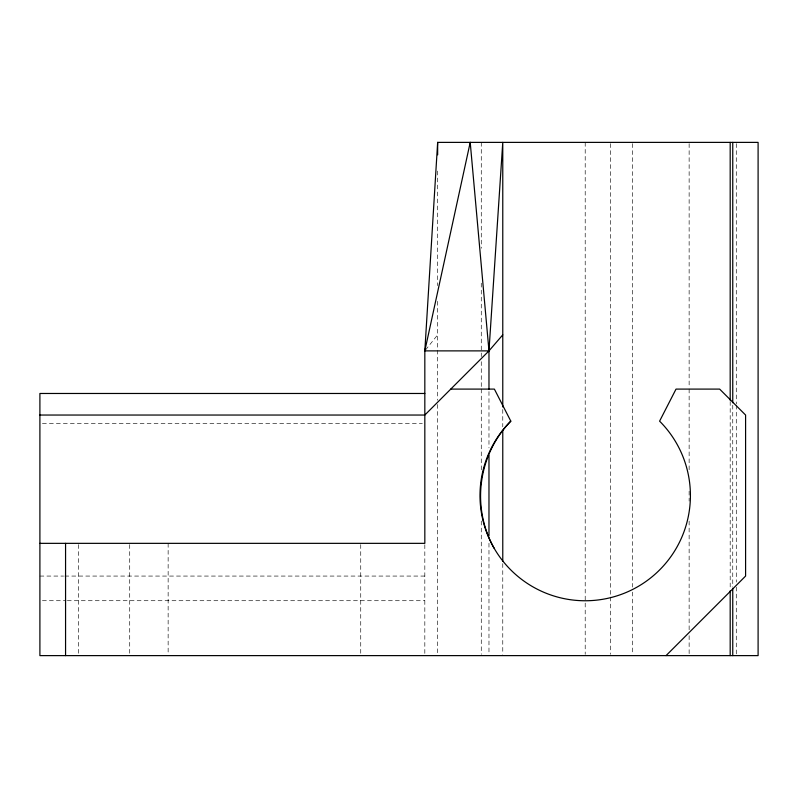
<?xml version="1.0" encoding="UTF-8"?>
<svg xmlns="http://www.w3.org/2000/svg" width="798" height="798" viewBox="0 0 798 798"><rect width="100%" height="100%" fill="white"/><g stroke="black" fill="none" stroke-linecap="round" stroke-linejoin="round"><path stroke-width="0.6" stroke-dasharray="3.99 2.99" d="M425.573 349.943L437.653 334.851M42.394 423.529L422.332 423.529M39.9 576.066L63.571 576.066M64.818 576.066L424.825 576.066M42.394 600.714L66.064 600.714M67.301 600.714L424.825 600.714M736.285 143.63L736.285 403.988M736.285 405.224L736.285 582.121M736.285 587.099L736.285 654.37M732.754 405.224L732.754 587.099M730.19 401.494L730.19 588.345M689.133 143.63L689.133 387.788M689.133 389.035L689.133 470.002M689.133 491.179L689.133 501.144M689.133 521.074L689.133 630.699M689.133 635.687L689.133 654.37M632.355 143.63L632.355 587.099M632.355 592.086L632.355 654.37M610.55 143.63L610.55 595.817M610.55 597.064L610.55 654.37M585.203 142.383L585.203 654.37M502.77 409.444L502.77 426.85M502.77 563.607L502.77 654.37M488.975 391.549L488.975 447.937M488.975 543.219L488.975 654.38M481.274 142.383L481.274 248.268M481.274 283.15L481.274 356.646M481.274 361.634L481.274 387.788M481.274 389.035L481.274 471.249M481.274 521.074L481.274 654.37M437.653 171.041L437.653 285.644M437.653 301.325L437.653 400.247M437.653 404.466L437.653 654.37M424.825 544.715L424.825 655.617M360.736 544.575L360.736 654.38M168.139 543.348L168.139 654.38M129.715 544.575L129.715 655.617M78.394 544.575L78.394 655.617"/><path stroke-width="1.2" d="M424.825 393.474L39.9 393.474L39.9 655.617L758.1 655.617L758.1 142.383L437.653 142.383L424.825 350.881L424.825 543.348L39.9 543.348M450.76 389.095L494.381 389.095L510.81 421.154C477.972 454.8 471.079 507.159 494.092 548.156M502.77 334.851L488.975 350.881L424.825 415.04L39.9 415.04M666.041 655.617L745.591 576.066L745.591 415.04L719.646 389.095L676.026 389.095L659.597 421.154A105.216 105.216 0 0 1 659.597 569.952A105.216 105.216 0 0 1 510.81 569.952A105.216 105.216 0 0 1 510.81 421.154M732.754 142.383L732.754 402.741M732.754 588.345L732.754 655.617M730.19 142.383L730.19 400.247M730.19 590.839L730.19 655.617M502.77 406.96L502.77 142.383L488.975 350.881L488.975 389.095M502.77 430.581L502.77 561.124M488.975 455.289L488.975 535.807M437.653 142.383L437.653 154.842M65.566 543.348L65.566 655.617M470.212 142.383L424.825 350.881L488.975 350.881L470.212 142.383"/></g></svg>
